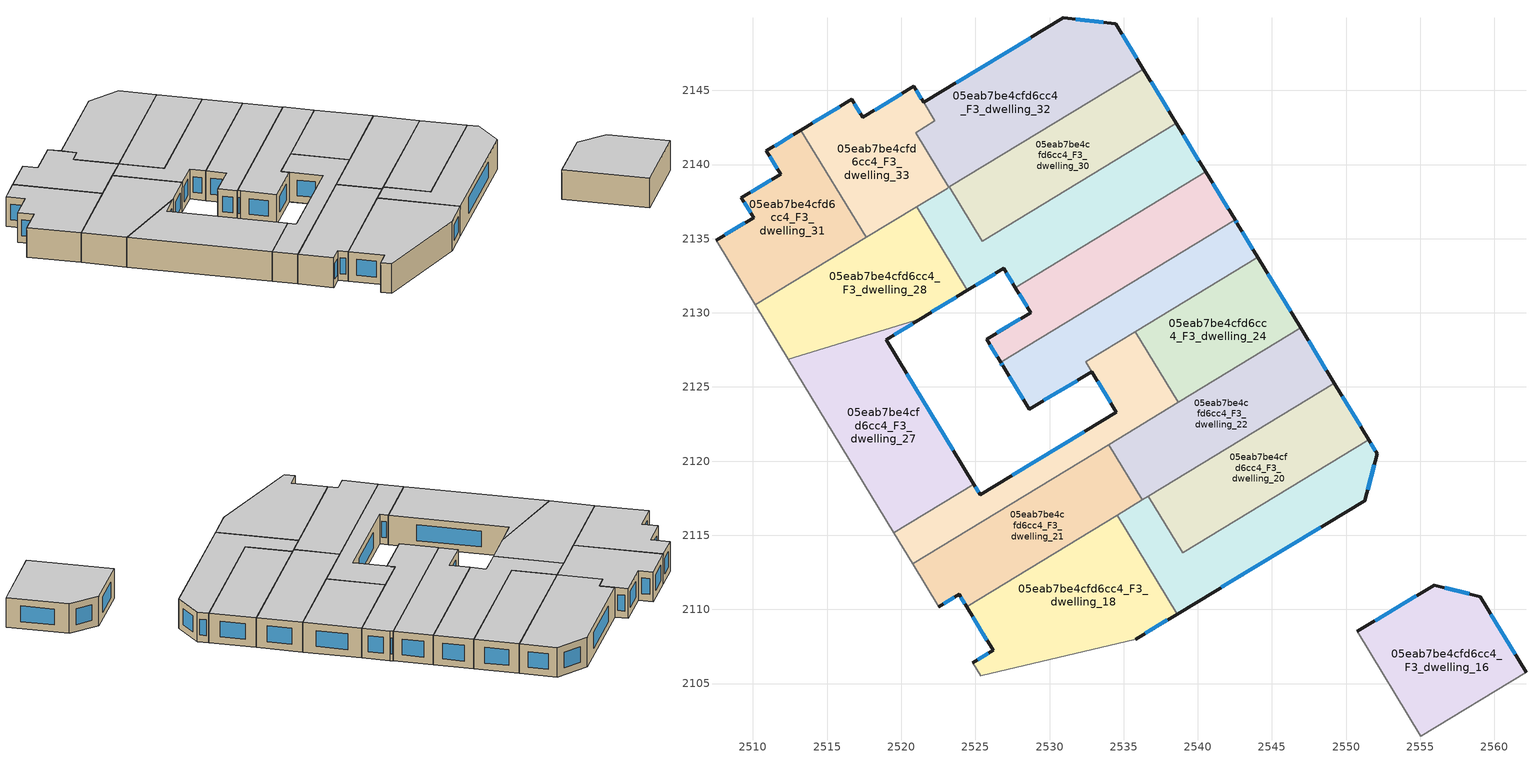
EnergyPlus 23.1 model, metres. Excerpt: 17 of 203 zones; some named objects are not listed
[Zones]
05eab7be4cfd6cc4_F3_dwelling_16
 floor to 05eab7be4cfd6cc4_F2_dwelling_16 (EU_floor_Construction): 2559.04,2110.85 2562.14,2105.76 2555.05,2101.46 2550.76,2108.51 2555.94,2111.64 z9
 wall outside (EU_wall_Construction): 2562.14,2105.76 2559.04,2110.85 2555.94,2111.64 2550.76,2108.51 z9:12
 wall to 05eab7be4cfd6cc4_F3_dwelling_14 (EU_wall_Construction): 2550.76,2108.51 2555.05,2101.46 z9:12
 wall to 05eab7be4cfd6cc4_F3_dwelling_13 (EU_wall_Construction): 2555.05,2101.46 2562.14,2105.76 z9:12
 window (EU_Window_Construction): 2554.72,2110.91 2551.97,2109.25 / 2558.31,2111.04 2556.67,2111.46 / 2561.41,2106.96 2559.77,2109.66 z9.7:11.3
 ceiling to 05eab7be4cfd6cc4_F4_dwelling_16 (EU_floor_Construction): 2562.14,2105.76 2559.04,2110.85 2555.94,2111.64 2550.76,2108.51 2555.05,2101.46 z12
05eab7be4cfd6cc4_F3_dwelling_18
 floor to 05eab7be4cfd6cc4_F2_dwelling_18 (EU_floor_Construction): 2534.55,2116.36 2538.61,2109.68 2535.8,2107.98 2525.36,2105.53 2524.82,2106.41 2526.2,2107.24 2524.4,2110.19 z9
 wall outside (EU_wall_Construction): 2524.4,2110.19 2526.2,2107.24 2524.82,2106.41 / 2535.8,2107.98 2538.61,2109.68 z9:12
 wall to 05eab7be4cfd6cc4_F3_dwelling_19 (EU_wall_Construction): 2538.61,2109.68 2534.55,2116.36 z9:12
 wall to 05eab7be4cfd6cc4_F3_dwelling_17 (EU_wall_Construction): 2525.36,2105.53 2535.8,2107.98 z9:12
 wall adiabatic (EU_wall_Construction): 2524.82,2106.41 2525.36,2105.53 z9:12
 wall to 05eab7be4cfd6cc4_F3_dwelling_21 (EU_wall_Construction): 2534.55,2116.36 2524.4,2110.19 z9:12
 window (EU_Window_Construction): 2525.88,2107.04 2525.15,2106.6 / 2524.83,2109.5 2525.78,2107.93 / 2536.46,2108.38 2537.95,2109.29 z9.7:11.3
 ceiling to 05eab7be4cfd6cc4_F4_dwelling_18 (EU_floor_Construction): 2535.8,2107.98 2538.61,2109.68 2534.55,2116.36 2524.4,2110.19 2526.2,2107.24 2524.82,2106.41 2525.36,2105.53 z12
05eab7be4cfd6cc4_F3_dwelling_19
 floor to 05eab7be4cfd6cc4_F2_dwelling_19 (EU_floor_Construction): 2551.52,2121.44 2552.1,2120.49 2551.25,2117.32 2538.61,2109.68 2534.55,2116.36 2536.64,2117.63 2538.97,2113.8 z9
 wall outside (EU_wall_Construction): 2538.61,2109.68 2551.25,2117.32 2552.1,2120.49 2551.52,2121.44 z9:12
 wall to 05eab7be4cfd6cc4_F3_dwelling_20 (EU_wall_Construction): 2551.52,2121.44 2538.97,2113.8 2536.64,2117.63 z9:12
 wall to 05eab7be4cfd6cc4_F3_dwelling_22 (EU_wall_Construction): 2536.64,2117.63 2536.26,2117.4 z9:12
 wall to 05eab7be4cfd6cc4_F3_dwelling_21 (EU_wall_Construction): 2536.26,2117.4 2534.55,2116.36 z9:12
 window (EU_Window_Construction): 2541.58,2111.48 2548.28,2115.52 / 2551.97,2120.71 2551.66,2121.21 / 2551.45,2118.06 2551.9,2119.74 z9.7:11.3
 ceiling to 05eab7be4cfd6cc4_F4_dwelling_19 (EU_floor_Construction): 2551.25,2117.32 2552.1,2120.49 2551.52,2121.44 2538.97,2113.8 2536.64,2117.63 2534.55,2116.36 2538.61,2109.68 z12
05eab7be4cfd6cc4_F3_dwelling_20
 floor to 05eab7be4cfd6cc4_F2_dwelling_20 (EU_floor_Construction): 2549.2,2125.27 2551.52,2121.44 2538.97,2113.8 2536.64,2117.63 z9
 wall outside (EU_wall_Construction): 2551.52,2121.44 2549.2,2125.27 z9:12
 wall to 05eab7be4cfd6cc4_F3_dwelling_22 (EU_wall_Construction): 2549.2,2125.27 2536.64,2117.63 z9:12
 window (EU_Window_Construction): 2550.98,2122.34 2549.74,2124.37 z9.7:11.3
 ceiling to 05eab7be4cfd6cc4_F4_dwelling_20 (EU_floor_Construction): 2551.52,2121.44 2549.2,2125.27 2536.64,2117.63 2538.97,2113.8 z12
05eab7be4cfd6cc4_F3_dwelling_21
 floor to 05eab7be4cfd6cc4_F2_dwelling_21 (EU_floor_Construction): 2534,2121.12 2536.26,2117.4 2524.4,2110.19 2523.91,2111.01 2522.53,2110.18 2520.77,2113.07 z9
 wall outside (EU_wall_Construction): 2522.53,2110.18 2523.91,2111.01 2524.4,2110.19 z9:12
 wall adiabatic (EU_wall_Construction): 2520.77,2113.07 2522.53,2110.18 z9:12
 wall to 05eab7be4cfd6cc4_F3_dwelling_22 (EU_wall_Construction): 2536.26,2117.4 2534,2121.12 z9:12
 wall to 05eab7be4cfd6cc4_F3_dwelling_23 (EU_wall_Construction): 2534,2121.12 2520.77,2113.07 z9:12
 window (EU_Window_Construction): 2522.85,2110.37 2523.58,2110.81 / 2524.02,2110.82 2524.29,2110.38 z9.7:11.3
 ceiling to 05eab7be4cfd6cc4_F4_dwelling_21 (EU_floor_Construction): 2536.26,2117.4 2534,2121.12 2520.77,2113.07 2522.53,2110.18 2523.91,2111.01 2524.4,2110.19 z12
05eab7be4cfd6cc4_F3_dwelling_22
 floor to 05eab7be4cfd6cc4_F2_dwelling_22 (EU_floor_Construction): 2546.94,2128.98 2549.2,2125.27 2536.26,2117.4 2534,2121.12 z9
 wall outside (EU_wall_Construction): 2549.2,2125.27 2546.94,2128.98 z9:12
 wall to 05eab7be4cfd6cc4_F3_dwelling_24 (EU_wall_Construction): 2546.94,2128.98 2538.69,2123.97 z9:12
 wall to 05eab7be4cfd6cc4_F3_dwelling_23 (EU_wall_Construction): 2538.69,2123.97 2534,2121.12 z9:12
 window (EU_Window_Construction): 2548.66,2126.14 2547.47,2128.11 z9.7:11.3
 ceiling to 05eab7be4cfd6cc4_F4_dwelling_22 (EU_floor_Construction): 2549.2,2125.27 2546.94,2128.98 2534,2121.12 2536.26,2117.4 z12
05eab7be4cfd6cc4_F3_dwelling_23
 floor to 05eab7be4cfd6cc4_F2_dwelling_23 (EU_floor_Construction): 2535.79,2128.73 2538.69,2123.97 2520.77,2113.07 2519.5,2115.16 2524.89,2118.44 2525.32,2117.74 2534.52,2123.29 2532.45,2126.69 z9
 wall outside (EU_wall_Construction): 2532.85,2126.04 2534.52,2123.29 2525.32,2117.74 2524.89,2118.44 z9:12
 wall to 05eab7be4cfd6cc4_F3_dwelling_27 (EU_wall_Construction): 2524.89,2118.44 2519.5,2115.16 z9:12
 wall to 05eab7be4cfd6cc4_F3_dwelling_24 (EU_wall_Construction): 2538.69,2123.97 2535.79,2128.73 z9:12
 wall adiabatic (EU_wall_Construction): 2519.5,2115.16 2520.77,2113.07 z9:12
 wall to 05eab7be4cfd6cc4_F3_dwelling_25 (EU_wall_Construction): 2535.79,2128.73 2532.45,2126.69 2532.85,2126.04 z9:12
 window (EU_Window_Construction): 2525.22,2117.9 2524.99,2118.28 / 2532.36,2121.99 2527.48,2119.04 / 2533.24,2125.39 2534.12,2123.93 z9.7:11.3
 ceiling to 05eab7be4cfd6cc4_F4_dwelling_23 (EU_floor_Construction): 2538.69,2123.97 2535.79,2128.73 2532.45,2126.69 2534.52,2123.29 2525.32,2117.74 2524.89,2118.44 2519.5,2115.16 2520.77,2113.07 z12
05eab7be4cfd6cc4_F3_dwelling_24
 floor to 05eab7be4cfd6cc4_F2_dwelling_24 (EU_floor_Construction): 2544.04,2133.74 2546.94,2128.98 2538.69,2123.97 2535.79,2128.73 z9
 wall outside (EU_wall_Construction): 2546.94,2128.98 2544.04,2133.74 z9:12
 wall to 05eab7be4cfd6cc4_F3_dwelling_25 (EU_wall_Construction): 2544.04,2133.74 2535.8,2128.73 z9:12
 window (EU_Window_Construction): 2546.26,2130.1 2544.72,2132.62 z9.7:11.3
 ceiling to 05eab7be4cfd6cc4_F4_dwelling_24 (EU_floor_Construction): 2546.94,2128.98 2544.04,2133.74 2535.79,2128.73 2538.69,2123.97 z12
05eab7be4cfd6cc4_F3_dwelling_25
 floor to 05eab7be4cfd6cc4_F2_dwelling_25 (EU_floor_Construction): 2542.66,2136.01 2544.04,2133.74 2532.44,2126.69 2532.84,2126.03 2528.63,2123.49 2526.86,2126.4 2526.71,2126.66 2542.51,2136.27 z9
 wall outside (EU_wall_Construction): 2526.71,2126.66 2526.86,2126.4 2528.63,2123.49 2532.84,2126.03 / 2544.04,2133.74 2542.66,2136.01 2542.51,2136.27 z9:12
 wall to 05eab7be4cfd6cc4_F3_dwelling_26 (EU_wall_Construction): 2542.51,2136.27 2526.71,2126.66 z9:12
 window (EU_Window_Construction): 2526.74,2126.6 2526.83,2126.46 / 2542.63,2136.07 2542.55,2136.21 / 2543.72,2134.27 2542.99,2135.48 / 2529.62,2124.09 2531.85,2125.44 / 2527.28,2125.72 2528.21,2124.17 z9.7:11.3
 ceiling to 05eab7be4cfd6cc4_F4_dwelling_25 (EU_floor_Construction): 2544.04,2133.74 2542.66,2136.01 2542.51,2136.27 2526.71,2126.66 2526.86,2126.4 2528.63,2123.49 2532.84,2126.03 2532.44,2126.69 z12
05eab7be4cfd6cc4_F3_dwelling_26
 floor to 05eab7be4cfd6cc4_F2_dwelling_26 (EU_floor_Construction): 2540.54,2139.5 2542.51,2136.27 2526.71,2126.66 2525.76,2128.22 2528.72,2130.02 2527.7,2131.7 z9
 wall outside (EU_wall_Construction): 2527.7,2131.7 2528.72,2130.02 2525.76,2128.22 2526.71,2126.66 / 2542.51,2136.27 2540.54,2139.5 z9:12
 wall to 05eab7be4cfd6cc4_F3_dwelling_29 (EU_wall_Construction): 2540.54,2139.5 2527.7,2131.7 z9:12
 window (EU_Window_Construction): 2528.03,2129.59 2526.45,2128.64 / 2527.94,2131.3 2528.48,2130.41 / 2542.05,2137.03 2541,2138.74 / 2525.98,2127.85 2526.48,2127.02 z9.7:11.3
 ceiling to 05eab7be4cfd6cc4_F4_dwelling_26 (EU_floor_Construction): 2542.51,2136.27 2540.54,2139.5 2527.7,2131.7 2528.72,2130.02 2525.76,2128.22 2526.71,2126.66 z12
05eab7be4cfd6cc4_F3_dwelling_27
 floor to 05eab7be4cfd6cc4_F2_dwelling_27 (EU_floor_Construction): 2521.33,2129.61 2518.97,2128.19 2524.89,2118.44 2519.5,2115.16 2512.39,2126.86 z9
 wall outside (EU_wall_Construction): 2524.89,2118.44 2518.97,2128.19 2521.33,2129.61 z9:12
 wall adiabatic (EU_wall_Construction): 2512.39,2126.86 2519.5,2115.16 z9:12
 wall to 05eab7be4cfd6cc4_F3_dwelling_28 (EU_wall_Construction): 2521.33,2129.61 2512.39,2126.86 z9:12
 window (EU_Window_Construction): 2519.53,2128.52 2520.77,2129.28 / 2523.5,2120.73 2520.36,2125.9 z9.7:11.3
 ceiling to 05eab7be4cfd6cc4_F4_dwelling_27 (EU_floor_Construction): 2524.89,2118.44 2518.97,2128.19 2521.33,2129.61 2512.39,2126.86 2519.5,2115.16 z12
05eab7be4cfd6cc4_F3_dwelling_28
 floor to 05eab7be4cfd6cc4_F2_dwelling_28 (EU_floor_Construction): 2521.03,2137.15 2524.46,2131.51 2521.33,2129.61 2512.39,2126.86 2510.16,2130.54 z9
 wall outside (EU_wall_Construction): 2521.33,2129.61 2524.46,2131.51 z9:12
 wall to 05eab7be4cfd6cc4_F3_dwelling_29 (EU_wall_Construction): 2524.46,2131.51 2521.03,2137.15 z9:12
 wall adiabatic (EU_wall_Construction): 2510.16,2130.54 2512.39,2126.86 z9:12
 wall to 05eab7be4cfd6cc4_F3_dwelling_31 (EU_wall_Construction): 2517.64,2135.08 2510.16,2130.54 z9:12
 wall to 05eab7be4cfd6cc4_F3_dwelling_33 (EU_wall_Construction): 2521.03,2137.15 2517.64,2135.08 z9:12
 window (EU_Window_Construction): 2522.06,2130.06 2523.72,2131.06 z9.7:11.3
 ceiling to 05eab7be4cfd6cc4_F4_dwelling_28 (EU_floor_Construction): 2521.33,2129.61 2524.46,2131.51 2521.03,2137.15 2510.16,2130.54 2512.39,2126.86 z12
05eab7be4cfd6cc4_F3_dwelling_29
 floor to 05eab7be4cfd6cc4_F2_dwelling_29 (EU_floor_Construction): 2538.55,2142.77 2540.54,2139.5 2527.7,2131.7 2526.91,2133 2524.46,2131.51 2521.03,2137.15 2523.12,2138.42 2523.24,2138.49 2525.47,2134.82 z9
 wall outside (EU_wall_Construction): 2540.54,2139.5 2538.55,2142.77 / 2524.46,2131.51 2526.91,2133 2527.7,2131.7 z9:12
 wall to 05eab7be4cfd6cc4_F3_dwelling_30 (EU_wall_Construction): 2538.55,2142.77 2525.47,2134.82 2523.24,2138.49 z9:12
 wall to 05eab7be4cfd6cc4_F3_dwelling_33 (EU_wall_Construction): 2523.2,2138.47 2523.12,2138.42 2521.03,2137.15 z9:12
 wall to 05eab7be4cfd6cc4_F3_dwelling_32 (EU_wall_Construction): 2523.24,2138.49 2523.21,2138.47 z9:12
 window (EU_Window_Construction): 2540.07,2140.27 2539.02,2142 / 2527.1,2132.69 2527.52,2132 / 2525.03,2131.86 2526.34,2132.65 z9.7:11.3
 ceiling to 05eab7be4cfd6cc4_F4_dwelling_29 (EU_floor_Construction): 2540.54,2139.5 2538.55,2142.77 2525.47,2134.82 2523.24,2138.49 2523.12,2138.42 2521.03,2137.15 2524.46,2131.51 2526.91,2133 2527.7,2131.7 z12
05eab7be4cfd6cc4_F3_dwelling_30
 floor to 05eab7be4cfd6cc4_F2_dwelling_30 (EU_floor_Construction): 2536.32,2146.45 2538.55,2142.77 2525.47,2134.82 2523.24,2138.49 z9
 wall outside (EU_wall_Construction): 2538.55,2142.77 2536.32,2146.45 z9:12
 wall to 05eab7be4cfd6cc4_F3_dwelling_32 (EU_wall_Construction): 2536.32,2146.45 2523.24,2138.49 z9:12
 window (EU_Window_Construction): 2538.03,2143.63 2536.85,2145.58 z9.7:11.3
 ceiling to 05eab7be4cfd6cc4_F4_dwelling_30 (EU_floor_Construction): 2538.55,2142.77 2536.32,2146.45 2523.24,2138.49 2525.47,2134.82 z12
05eab7be4cfd6cc4_F3_dwelling_31
 floor to 05eab7be4cfd6cc4_F2_dwelling_31 (EU_floor_Construction): 2513.23,2142.33 2517.64,2135.08 2510.16,2130.54 2507.51,2134.9 2510.04,2136.43 2509.22,2137.77 2511.86,2139.36 2510.91,2140.92 z9
 wall outside (EU_wall_Construction): 2513.23,2142.33 2510.91,2140.92 2511.86,2139.36 2509.22,2137.77 2510.04,2136.43 2507.51,2134.9 z9:12
 wall to 05eab7be4cfd6cc4_F3_dwelling_33 (EU_wall_Construction): 2517.64,2135.08 2513.23,2142.33 z9:12
 wall adiabatic (EU_wall_Construction): 2507.51,2134.9 2510.16,2130.54 z9:12
 window (EU_Window_Construction): 2512.69,2142 2511.45,2141.25 / 2509.44,2136.07 2508.1,2135.26 / 2509.41,2137.46 2509.84,2136.74 / 2511.24,2138.99 2509.84,2138.14 / 2511.13,2140.55 2511.63,2139.73 z9.7:11.3
 ceiling to 05eab7be4cfd6cc4_F4_dwelling_31 (EU_floor_Construction): 2517.64,2135.08 2513.23,2142.33 2510.91,2140.92 2511.86,2139.36 2509.22,2137.77 2510.04,2136.43 2507.51,2134.9 2510.16,2130.54 z12
05eab7be4cfd6cc4_F3_dwelling_32
 floor to 05eab7be4cfd6cc4_F2_dwelling_32 (EU_floor_Construction): 2534.46,2149.5 2536.32,2146.45 2523.21,2138.47 2520.97,2142.15 2522.27,2142.95 2521.51,2144.2 2530.93,2149.89 z9
 wall outside (EU_wall_Construction): 2536.32,2146.45 2534.46,2149.5 2530.93,2149.89 2521.51,2144.2 z9:12
 wall to 05eab7be4cfd6cc4_F3_dwelling_33 (EU_wall_Construction): 2522.26,2142.94 2520.97,2142.15 2523.21,2138.47 / 2521.51,2144.2 2522.27,2142.95 z9:12
 window (EU_Window_Construction): 2528.72,2148.55 2523.72,2145.53 / 2533.63,2149.59 2531.76,2149.8 / 2535.88,2147.16 2534.9,2148.78 z9.7:11.3
 ceiling to 05eab7be4cfd6cc4_F4_dwelling_32 (EU_floor_Construction): 2536.32,2146.45 2534.46,2149.5 2530.93,2149.89 2521.51,2144.2 2522.27,2142.95 2520.97,2142.15 2523.21,2138.47 z12
05eab7be4cfd6cc4_F3_dwelling_33
 floor to 05eab7be4cfd6cc4_F2_dwelling_33 (EU_floor_Construction): 2520.86,2145.27 2522.26,2142.94 2520.97,2142.15 2523.21,2138.47 2517.64,2135.08 2513.23,2142.33 2516.67,2144.4 2517.41,2143.18 z9
 wall outside (EU_wall_Construction): 2521.51,2144.19 2520.86,2145.27 2517.41,2143.18 2516.67,2144.4 2513.23,2142.33 z9:12
 window (EU_Window_Construction): 2517.23,2143.47 2516.84,2144.12 / 2520.05,2144.78 2518.22,2143.67 / 2515.86,2143.92 2514.04,2142.81 / 2521.35,2144.45 2521.01,2145.01 z9.7:11.3
 ceiling to 05eab7be4cfd6cc4_F4_dwelling_33 (EU_floor_Construction): 2523.21,2138.47 2520.97,2142.15 2522.26,2142.94 2520.86,2145.27 2517.41,2143.18 2516.67,2144.4 2513.23,2142.33 2517.64,2135.08 z12
[Building]
EU S2 Campaign: North Axis=0; Terrain=City; Solar Distribution=FullExterior
[Site:Location]
Budapest.Ferenc.Liszt.Intl.AP: Latitude=47.437; Longitude=19.256; Time Zone=1; Elevation=185
[SizingPeriod:WeatherFileDays]
AnnualSizingPeriod: Begin Month=1; Begin Day of Month=1; End Month=12; End Day of Month=31; Day of Week for Start Day=Monday; Use Weather File Daylight Saving Period=No; Use Weather File Rain and Snow Indicators=No
[MATERIAL]
EU_InternalMass_Material: Roughness=MediumRough; Thickness=0.1; Conductivity=1; Density=1800; Specific Heat=900; Thermal Absorptance=0.9; Solar Absorptance=0.7; Visible Absorptance=0.7
[MATERIAL:NOMASS] Roughness=MediumRough; Thermal Absorptance=0.9; Solar Absorptance=0.7; Visible Absorptance=0.7
Name | Thermal Resistance
EU_wall_NoMass | 0.832559
EU_floor_NoMass | 0.872794
[WINDOWMATERIAL:SIMPLEGLAZINGSYSTEM]
EU_Window_SimpleGlazing: UFactor=2.79869; Solar Heat Gain Coefficient=0.75; Visible Transmittance=0.75
[CONSTRUCTION]
EU_wall_Construction: EU_wall_NoMass
EU_floor_Construction: EU_floor_NoMass
EU_Window_Construction: EU_Window_SimpleGlazing
EU_InternalMass_Construction: EU_InternalMass_Material
[ZONE] Type=1; Multiplier=1; Ceiling Height=autocalculate; Floor Area=autocalculate; Part of Total Floor Area=Yes
Name | Volume
05eab7be4cfd6cc4_F3_dwelling_16 | 197.509
05eab7be4cfd6cc4_F3_dwelling_18 | 248.392
05eab7be4cfd6cc4_F3_dwelling_19 | 197.486
05eab7be4cfd6cc4_F3_dwelling_20; 05eab7be4cfd6cc4_F3_dwelling_30 | 197.505
05eab7be4cfd6cc4_F3_dwelling_21 | 197.489
05eab7be4cfd6cc4_F3_dwelling_22 | 197.493
05eab7be4cfd6cc4_F3_dwelling_23 | 163.405
05eab7be4cfd6cc4_F3_dwelling_24 | 161.257
05eab7be4cfd6cc4_F3_dwelling_25 | 175.091
05eab7be4cfd6cc4_F3_dwelling_26 | 189.827
05eab7be4cfd6cc4_F3_dwelling_27 | 247.019
05eab7be4cfd6cc4_F3_dwelling_28 | 220.495
05eab7be4cfd6cc4_F3_dwelling_29 | 225.489
05eab7be4cfd6cc4_F3_dwelling_31 | 175.921
05eab7be4cfd6cc4_F3_dwelling_32 | 249.286
05eab7be4cfd6cc4_F3_dwelling_33 | 167.277
[INTERNALMASS] Construction=EU_InternalMass_Construction
Name | Zone or ZoneList | Surface Area
05eab7be4cfd6cc4_F3_dwelling_16_EU_InternalMass | 05eab7be4cfd6cc4_F3_dwelling_16 | 65.8377
05eab7be4cfd6cc4_F3_dwelling_18_EU_InternalMass | 05eab7be4cfd6cc4_F3_dwelling_18 | 82.7974
05eab7be4cfd6cc4_F3_dwelling_19_EU_InternalMass | 05eab7be4cfd6cc4_F3_dwelling_19 | 65.8289
05eab7be4cfd6cc4_F3_dwelling_20_EU_InternalMass | 05eab7be4cfd6cc4_F3_dwelling_20 | 65.8364
05eab7be4cfd6cc4_F3_dwelling_21_EU_InternalMass | 05eab7be4cfd6cc4_F3_dwelling_21 | 65.8295
05eab7be4cfd6cc4_F3_dwelling_22_EU_InternalMass | 05eab7be4cfd6cc4_F3_dwelling_22 | 65.8315
05eab7be4cfd6cc4_F3_dwelling_23_EU_InternalMass | 05eab7be4cfd6cc4_F3_dwelling_23 | 54.4768
05eab7be4cfd6cc4_F3_dwelling_24_EU_InternalMass | 05eab7be4cfd6cc4_F3_dwelling_24 | 53.7534
05eab7be4cfd6cc4_F3_dwelling_25_EU_InternalMass | 05eab7be4cfd6cc4_F3_dwelling_25 | 58.3621
05eab7be4cfd6cc4_F3_dwelling_26_EU_InternalMass | 05eab7be4cfd6cc4_F3_dwelling_26 | 63.2723
05eab7be4cfd6cc4_F3_dwelling_27_EU_InternalMass | 05eab7be4cfd6cc4_F3_dwelling_27 | 82.3386
05eab7be4cfd6cc4_F3_dwelling_28_EU_InternalMass | 05eab7be4cfd6cc4_F3_dwelling_28 | 73.4946
05eab7be4cfd6cc4_F3_dwelling_29_EU_InternalMass | 05eab7be4cfd6cc4_F3_dwelling_29 | 75.1689
05eab7be4cfd6cc4_F3_dwelling_30_EU_InternalMass | 05eab7be4cfd6cc4_F3_dwelling_30 | 65.8347
05eab7be4cfd6cc4_F3_dwelling_31_EU_InternalMass | 05eab7be4cfd6cc4_F3_dwelling_31 | 58.6348
05eab7be4cfd6cc4_F3_dwelling_32_EU_InternalMass | 05eab7be4cfd6cc4_F3_dwelling_32 | 83.0961
05eab7be4cfd6cc4_F3_dwelling_33_EU_InternalMass | 05eab7be4cfd6cc4_F3_dwelling_33 | 55.7716
[OTHEREQUIPMENT] Fuel Type=Electricity; Design Level Calculation Method=Watts/Area; Power per Zone Floor Area=1; Fraction Latent=0; Fraction Radiant=0; Fraction Lost=0; Carbon Dioxide Generation Rate=0; EndUse Subcategory=EU_Step8_InternalGains
Name | Zone or ZoneList or Space or SpaceList | Schedule
EU_Step8_InternalGain_05eab7be4cfd6cc4_F3_dwelling_16_f000 | 05eab7be4cfd6cc4_F3_dwelling_16 | EU_Step8_GainSchedule_05eab7be4cfd6cc4_F3_dwelling_16_f000
EU_Step8_InternalGain_05eab7be4cfd6cc4_F3_dwelling_18_f000 | 05eab7be4cfd6cc4_F3_dwelling_18 | EU_Step8_GainSchedule_05eab7be4cfd6cc4_F3_dwelling_18_f000
EU_Step8_InternalGain_05eab7be4cfd6cc4_F3_dwelling_19_f000 | 05eab7be4cfd6cc4_F3_dwelling_19 | EU_Step8_GainSchedule_05eab7be4cfd6cc4_F3_dwelling_19_f000
EU_Step8_InternalGain_05eab7be4cfd6cc4_F3_dwelling_20_f000 | 05eab7be4cfd6cc4_F3_dwelling_20 | EU_Step8_GainSchedule_05eab7be4cfd6cc4_F3_dwelling_20_f000
EU_Step8_InternalGain_05eab7be4cfd6cc4_F3_dwelling_21_f000 | 05eab7be4cfd6cc4_F3_dwelling_21 | EU_Step8_GainSchedule_05eab7be4cfd6cc4_F3_dwelling_21_f000
EU_Step8_InternalGain_05eab7be4cfd6cc4_F3_dwelling_22_f000 | 05eab7be4cfd6cc4_F3_dwelling_22 | EU_Step8_GainSchedule_05eab7be4cfd6cc4_F3_dwelling_22_f000
EU_Step8_InternalGain_05eab7be4cfd6cc4_F3_dwelling_23_f000 | 05eab7be4cfd6cc4_F3_dwelling_23 | EU_Step8_GainSchedule_05eab7be4cfd6cc4_F3_dwelling_23_f000
EU_Step8_InternalGain_05eab7be4cfd6cc4_F3_dwelling_24_f000 | 05eab7be4cfd6cc4_F3_dwelling_24 | EU_Step8_GainSchedule_05eab7be4cfd6cc4_F3_dwelling_24_f000
EU_Step8_InternalGain_05eab7be4cfd6cc4_F3_dwelling_25_f000 | 05eab7be4cfd6cc4_F3_dwelling_25 | EU_Step8_GainSchedule_05eab7be4cfd6cc4_F3_dwelling_25_f000
EU_Step8_InternalGain_05eab7be4cfd6cc4_F3_dwelling_26_f000 | 05eab7be4cfd6cc4_F3_dwelling_26 | EU_Step8_GainSchedule_05eab7be4cfd6cc4_F3_dwelling_26_f000
EU_Step8_InternalGain_05eab7be4cfd6cc4_F3_dwelling_27_f000 | 05eab7be4cfd6cc4_F3_dwelling_27 | EU_Step8_GainSchedule_05eab7be4cfd6cc4_F3_dwelling_27_f000
EU_Step8_InternalGain_05eab7be4cfd6cc4_F3_dwelling_28_f000 | 05eab7be4cfd6cc4_F3_dwelling_28 | EU_Step8_GainSchedule_05eab7be4cfd6cc4_F3_dwelling_28_f000
EU_Step8_InternalGain_05eab7be4cfd6cc4_F3_dwelling_29_f000 | 05eab7be4cfd6cc4_F3_dwelling_29 | EU_Step8_GainSchedule_05eab7be4cfd6cc4_F3_dwelling_29_f000
EU_Step8_InternalGain_05eab7be4cfd6cc4_F3_dwelling_30_f000 | 05eab7be4cfd6cc4_F3_dwelling_30 | EU_Step8_GainSchedule_05eab7be4cfd6cc4_F3_dwelling_30_f000
EU_Step8_InternalGain_05eab7be4cfd6cc4_F3_dwelling_31_f000 | 05eab7be4cfd6cc4_F3_dwelling_31 | EU_Step8_GainSchedule_05eab7be4cfd6cc4_F3_dwelling_31_f000
EU_Step8_InternalGain_05eab7be4cfd6cc4_F3_dwelling_32_f000 | 05eab7be4cfd6cc4_F3_dwelling_32 | EU_Step8_GainSchedule_05eab7be4cfd6cc4_F3_dwelling_32_f000
EU_Step8_InternalGain_05eab7be4cfd6cc4_F3_dwelling_33_f000 | 05eab7be4cfd6cc4_F3_dwelling_33 | EU_Step8_GainSchedule_05eab7be4cfd6cc4_F3_dwelling_33_f000
[ZONEVENTILATION:DESIGNFLOWRATE] Schedule=EU_AlwaysOn; Design Flow Rate Calculation Method=AirChanges/Hour; Air Changes per Hour=0.475469; Ventilation Type=Natural; Fan Pressure Rise=0; Fan Total Efficiency=1; Constant Term Coefficient=1; Temperature Term Coefficient=0; Velocity Term Coefficient=0; Velocity Squared Term Coefficient=0; Minimum Indoor Temperature=-100; Maximum Indoor Temperature=100; Delta Temperature=-100; Minimum Outdoor Temperature=-100; Maximum Outdoor Temperature=100; Maximum Wind Speed=40
Name | Zone or ZoneList or Space or SpaceList
EU_ConstantAir_05eab7be4cfd6cc4_F3_dwelling_16 | 05eab7be4cfd6cc4_F3_dwelling_16
EU_ConstantAir_05eab7be4cfd6cc4_F3_dwelling_18 | 05eab7be4cfd6cc4_F3_dwelling_18
EU_ConstantAir_05eab7be4cfd6cc4_F3_dwelling_19 | 05eab7be4cfd6cc4_F3_dwelling_19
EU_ConstantAir_05eab7be4cfd6cc4_F3_dwelling_20 | 05eab7be4cfd6cc4_F3_dwelling_20
EU_ConstantAir_05eab7be4cfd6cc4_F3_dwelling_21 | 05eab7be4cfd6cc4_F3_dwelling_21
EU_ConstantAir_05eab7be4cfd6cc4_F3_dwelling_22 | 05eab7be4cfd6cc4_F3_dwelling_22
EU_ConstantAir_05eab7be4cfd6cc4_F3_dwelling_23 | 05eab7be4cfd6cc4_F3_dwelling_23
EU_ConstantAir_05eab7be4cfd6cc4_F3_dwelling_24 | 05eab7be4cfd6cc4_F3_dwelling_24
EU_ConstantAir_05eab7be4cfd6cc4_F3_dwelling_25 | 05eab7be4cfd6cc4_F3_dwelling_25
EU_ConstantAir_05eab7be4cfd6cc4_F3_dwelling_26 | 05eab7be4cfd6cc4_F3_dwelling_26
EU_ConstantAir_05eab7be4cfd6cc4_F3_dwelling_27 | 05eab7be4cfd6cc4_F3_dwelling_27
EU_ConstantAir_05eab7be4cfd6cc4_F3_dwelling_28 | 05eab7be4cfd6cc4_F3_dwelling_28
EU_ConstantAir_05eab7be4cfd6cc4_F3_dwelling_29 | 05eab7be4cfd6cc4_F3_dwelling_29
EU_ConstantAir_05eab7be4cfd6cc4_F3_dwelling_30 | 05eab7be4cfd6cc4_F3_dwelling_30
EU_ConstantAir_05eab7be4cfd6cc4_F3_dwelling_31 | 05eab7be4cfd6cc4_F3_dwelling_31
EU_ConstantAir_05eab7be4cfd6cc4_F3_dwelling_32 | 05eab7be4cfd6cc4_F3_dwelling_32
EU_ConstantAir_05eab7be4cfd6cc4_F3_dwelling_33 | 05eab7be4cfd6cc4_F3_dwelling_33
[HVACTEMPLATE:ZONE:IDEALLOADSAIRSYSTEM] System Availability Schedule=EU_AlwaysOn; Maximum Heating Supply Air Temperature=50; Minimum Cooling Supply Air Temperature=13; Maximum Heating Supply Air Humidity Ratio=0.0156; Minimum Cooling Supply Air Humidity Ratio=0.0077; Heating Limit=NoLimit; Cooling Limit=NoLimit; Heating Availability Schedule=EU_AlwaysOn; Cooling Availability Schedule=EU_CoolingOff; Dehumidification Control Type=ConstantSensibleHeatRatio; Cooling Sensible Heat Ratio=0.7; Dehumidification Setpoint=60; Humidification Control Type=None; Humidification Setpoint=30; Outdoor Air Method=None; Outdoor Air Flow Rate per Person=0.00944; Outdoor Air Flow Rate per Zone Floor Area=0; Outdoor Air Flow Rate per Zone=0; Demand Controlled Ventilation Type=None; Outdoor Air Economizer Type=NoEconomizer; Heat Recovery Type=None; Sensible Heat Recovery Effectiveness=0.7; Latent Heat Recovery Effectiveness=0.65
Name | Template Thermostat
05eab7be4cfd6cc4_F3_dwelling_16 | EU_HeatOnly_05eab7be4cfd6cc4_F3_dwelling_16
05eab7be4cfd6cc4_F3_dwelling_18 | EU_HeatOnly_05eab7be4cfd6cc4_F3_dwelling_18
05eab7be4cfd6cc4_F3_dwelling_19 | EU_HeatOnly_05eab7be4cfd6cc4_F3_dwelling_19
05eab7be4cfd6cc4_F3_dwelling_20 | EU_HeatOnly_05eab7be4cfd6cc4_F3_dwelling_20
05eab7be4cfd6cc4_F3_dwelling_21 | EU_HeatOnly_05eab7be4cfd6cc4_F3_dwelling_21
05eab7be4cfd6cc4_F3_dwelling_22 | EU_HeatOnly_05eab7be4cfd6cc4_F3_dwelling_22
05eab7be4cfd6cc4_F3_dwelling_23 | EU_HeatOnly_05eab7be4cfd6cc4_F3_dwelling_23
05eab7be4cfd6cc4_F3_dwelling_24 | EU_HeatOnly_05eab7be4cfd6cc4_F3_dwelling_24
05eab7be4cfd6cc4_F3_dwelling_25 | EU_HeatOnly_05eab7be4cfd6cc4_F3_dwelling_25
05eab7be4cfd6cc4_F3_dwelling_26 | EU_HeatOnly_05eab7be4cfd6cc4_F3_dwelling_26
05eab7be4cfd6cc4_F3_dwelling_27 | EU_HeatOnly_05eab7be4cfd6cc4_F3_dwelling_27
05eab7be4cfd6cc4_F3_dwelling_28 | EU_HeatOnly_05eab7be4cfd6cc4_F3_dwelling_28
05eab7be4cfd6cc4_F3_dwelling_29 | EU_HeatOnly_05eab7be4cfd6cc4_F3_dwelling_29
05eab7be4cfd6cc4_F3_dwelling_30 | EU_HeatOnly_05eab7be4cfd6cc4_F3_dwelling_30
05eab7be4cfd6cc4_F3_dwelling_31 | EU_HeatOnly_05eab7be4cfd6cc4_F3_dwelling_31
05eab7be4cfd6cc4_F3_dwelling_32 | EU_HeatOnly_05eab7be4cfd6cc4_F3_dwelling_32
05eab7be4cfd6cc4_F3_dwelling_33 | EU_HeatOnly_05eab7be4cfd6cc4_F3_dwelling_33
[SIZING:ZONE] Zone Cooling Design Supply Air Temperature Input Method=SupplyAirTemperature; Zone Cooling Design Supply Air Temperature=13; Zone Heating Design Supply Air Temperature Input Method=SupplyAirTemperature; Zone Heating Design Supply Air Temperature=50; Zone Cooling Design Supply Air Humidity Ratio=0.008; Zone Heating Design Supply Air Humidity Ratio=0.008; Cooling Design Air Flow Method=DesignDay; Cooling Design Air Flow Rate=0; Cooling Minimum Air Flow per Zone Floor Area=0.000762; Cooling Minimum Air Flow=0; Cooling Minimum Air Flow Fraction=0.2; Heating Design Air Flow Method=DesignDay; Heating Design Air Flow Rate=0; Heating Maximum Air Flow per Zone Floor Area=0.002032; Heating Maximum Air Flow=0.141576; Heating Maximum Air Flow Fraction=0.3; Account for Dedicated Outdoor Air System=No; Dedicated Outdoor Air System Control Strategy=NeutralSupplyAir; Dedicated Outdoor Air Low Setpoint Temperature for Design=autosize; Dedicated Outdoor Air High Setpoint Temperature for Design=autosize; Zone Load Sizing Method=Sensible Load Only No Latent Load; Zone Latent Cooling Design Supply Air Humidity Ratio Input Method=HumidityRatioDifference; Zone Cooling Design Supply Air Humidity Ratio Difference=0.005; Zone Latent Heating Design Supply Air Humidity Ratio Input Method=HumidityRatioDifference; Zone Humidification Design Supply Air Humidity Ratio Difference=0.005
05eab7be4cfd6cc4_F3_dwelling_16; 05eab7be4cfd6cc4_F3_dwelling_18; 05eab7be4cfd6cc4_F3_dwelling_19; 05eab7be4cfd6cc4_F3_dwelling_20; 05eab7be4cfd6cc4_F3_dwelling_21; 05eab7be4cfd6cc4_F3_dwelling_22; 05eab7be4cfd6cc4_F3_dwelling_23; 05eab7be4cfd6cc4_F3_dwelling_24; 05eab7be4cfd6cc4_F3_dwelling_25; 05eab7be4cfd6cc4_F3_dwelling_26; 05eab7be4cfd6cc4_F3_dwelling_27; 05eab7be4cfd6cc4_F3_dwelling_28; 05eab7be4cfd6cc4_F3_dwelling_29; 05eab7be4cfd6cc4_F3_dwelling_30; 05eab7be4cfd6cc4_F3_dwelling_31; 05eab7be4cfd6cc4_F3_dwelling_32; 05eab7be4cfd6cc4_F3_dwelling_33
[SCHEDULE:CONSTANT]
Name | Hourly Value
EU_AlwaysOn | 1
EU_CoolingOff | 0
[SCHEDULE:FILE] Column Number=1; Rows to Skip at Top=0; Number of Hours of Data=8760; Column Separator=Comma; Interpolate to Timestep=No; Minutes per Item=60; Adjust Schedule for Daylight Savings=Yes
Name | File
EU_Step8_GainSchedule_05eab7be4cfd6cc4_F3_dwelling_16_f000 | ../../schedules/05eab7be4cfd6cc4/05eab7be4cfd6cc4_F3_dwelling_16_f000_gain.csv
EU_Step8_GainSchedule_05eab7be4cfd6cc4_F3_dwelling_18_f000 | ../../schedules/05eab7be4cfd6cc4/05eab7be4cfd6cc4_F3_dwelling_18_f000_gain.csv
EU_Step8_GainSchedule_05eab7be4cfd6cc4_F3_dwelling_19_f000 | ../../schedules/05eab7be4cfd6cc4/05eab7be4cfd6cc4_F3_dwelling_19_f000_gain.csv
EU_Step8_GainSchedule_05eab7be4cfd6cc4_F3_dwelling_20_f000 | ../../schedules/05eab7be4cfd6cc4/05eab7be4cfd6cc4_F3_dwelling_20_f000_gain.csv
EU_Step8_GainSchedule_05eab7be4cfd6cc4_F3_dwelling_21_f000 | ../../schedules/05eab7be4cfd6cc4/05eab7be4cfd6cc4_F3_dwelling_21_f000_gain.csv
EU_Step8_GainSchedule_05eab7be4cfd6cc4_F3_dwelling_22_f000 | ../../schedules/05eab7be4cfd6cc4/05eab7be4cfd6cc4_F3_dwelling_22_f000_gain.csv
EU_Step8_GainSchedule_05eab7be4cfd6cc4_F3_dwelling_23_f000 | ../../schedules/05eab7be4cfd6cc4/05eab7be4cfd6cc4_F3_dwelling_23_f000_gain.csv
EU_Step8_GainSchedule_05eab7be4cfd6cc4_F3_dwelling_24_f000 | ../../schedules/05eab7be4cfd6cc4/05eab7be4cfd6cc4_F3_dwelling_24_f000_gain.csv
EU_Step8_GainSchedule_05eab7be4cfd6cc4_F3_dwelling_25_f000 | ../../schedules/05eab7be4cfd6cc4/05eab7be4cfd6cc4_F3_dwelling_25_f000_gain.csv
EU_Step8_GainSchedule_05eab7be4cfd6cc4_F3_dwelling_26_f000 | ../../schedules/05eab7be4cfd6cc4/05eab7be4cfd6cc4_F3_dwelling_26_f000_gain.csv
EU_Step8_GainSchedule_05eab7be4cfd6cc4_F3_dwelling_27_f000 | ../../schedules/05eab7be4cfd6cc4/05eab7be4cfd6cc4_F3_dwelling_27_f000_gain.csv
EU_Step8_GainSchedule_05eab7be4cfd6cc4_F3_dwelling_28_f000 | ../../schedules/05eab7be4cfd6cc4/05eab7be4cfd6cc4_F3_dwelling_28_f000_gain.csv
EU_Step8_GainSchedule_05eab7be4cfd6cc4_F3_dwelling_29_f000 | ../../schedules/05eab7be4cfd6cc4/05eab7be4cfd6cc4_F3_dwelling_29_f000_gain.csv
EU_Step8_GainSchedule_05eab7be4cfd6cc4_F3_dwelling_30_f000 | ../../schedules/05eab7be4cfd6cc4/05eab7be4cfd6cc4_F3_dwelling_30_f000_gain.csv
EU_Step8_GainSchedule_05eab7be4cfd6cc4_F3_dwelling_31_f000 | ../../schedules/05eab7be4cfd6cc4/05eab7be4cfd6cc4_F3_dwelling_31_f000_gain.csv
EU_Step8_GainSchedule_05eab7be4cfd6cc4_F3_dwelling_32_f000 | ../../schedules/05eab7be4cfd6cc4/05eab7be4cfd6cc4_F3_dwelling_32_f000_gain.csv
EU_Step8_GainSchedule_05eab7be4cfd6cc4_F3_dwelling_33_f000 | ../../schedules/05eab7be4cfd6cc4/05eab7be4cfd6cc4_F3_dwelling_33_f000_gain.csv
